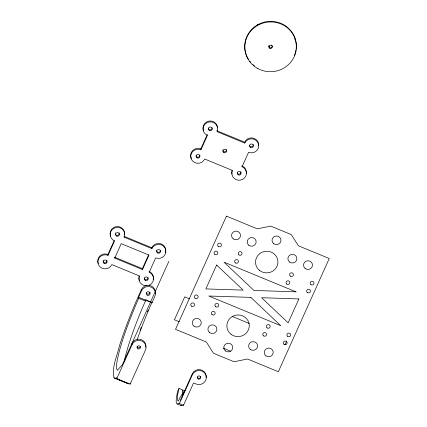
<?xml version="1.0" encoding="UTF-8"?>
<svg xmlns="http://www.w3.org/2000/svg" width="427" height="427" viewBox="0 0 427 427"><rect width="100%" height="100%" fill="white"/><g stroke="black" fill="none" stroke-linecap="round" stroke-linejoin="round"><path stroke-width="0.64" d="M140.157 330.178L141.278 327.173M147.422 311.859L148.18 310.023M155.279 293.344A7.291 7.029 -6.6 0 0 141.385 289.602L141.518 290.787L138.61 297.261L138.727 298.27L135.61 305.46A62.646 8.294 -67.6 0 0 116.672 368.773L117.308 370.348L122.303 364.855L168.873 261.287M138.61 297.261L145.297 300.005L145.41 301.024L142.292 308.219A62.646 8.294 -67.6 0 0 124.316 361.077M98.247 263.56A7.291 7.029 -6.6 0 1 107.946 254.46L114.169 240.62M147.085 285.759A7.291 7.029 -6.6 0 1 139.581 276.018L111.821 264.575A7.291 7.029 -6.6 0 1 102.224 268.289A7.291 7.029 -6.6 0 1 98.456 259.066A7.291 7.029 -6.6 0 1 108.047 255.346L114.543 240.908A7.291 7.029 -6.6 0 1 110.769 231.68A7.291 7.029 -6.6 0 1 120.361 227.959A7.291 7.029 -6.6 0 1 124.134 237.188L151.895 248.631A7.291 7.029 -6.6 0 1 161.491 244.917A7.291 7.029 -6.6 0 1 165.265 254.145A7.291 7.029 -6.6 0 1 155.668 257.86L149.178 272.303A7.291 7.029 -6.6 0 1 148.932 285.3M114.73 258.1L121.225 243.662L148.986 255.106L142.495 269.544L114.73 258.1L114.628 257.214L142.388 268.658L142.495 269.544M142.388 268.658L148.612 254.818M191.531 158.833A7.291 7.029 -6.6 0 1 200.823 148.906L207.314 134.462M200.925 149.792L207.421 135.354A7.291 7.029 -6.6 0 1 203.647 126.125A7.291 7.029 -6.6 0 1 213.238 122.405A7.291 7.029 -6.6 0 1 217.012 131.633L244.772 143.077A7.291 7.029 -6.6 0 1 254.369 139.362A7.291 7.029 -6.6 0 1 258.143 148.591A7.291 7.029 -6.6 0 1 248.546 152.306L242.056 166.749A7.291 7.029 -6.6 0 1 245.824 175.977A7.291 7.029 -6.6 0 1 236.232 179.692A7.291 7.029 -6.6 0 1 232.459 170.464L204.698 159.02A7.291 7.029 -6.6 0 1 195.102 162.74A7.291 7.029 -6.6 0 1 191.333 153.512A7.291 7.029 -6.6 0 1 200.925 149.792L200.823 148.906M141.385 289.602C133.037 307.936 125.527 326.671 119.432 345.875C117.094 356.198 111.554 367.151 114.02 377.826L128.511 383.836L114.02 377.826M132.066 344.626A7.291 7.029 -6.6 0 1 141.663 340.911A7.291 7.029 -6.6 0 1 145.431 350.14L130.15 384.124L116.784 378.61L132.066 344.626L131.932 343.447A7.291 7.029 -6.6 0 1 145.82 347.188M145.297 300.005L151.975 302.77L154.889 296.295A7.291 7.029 -6.6 0 0 151.115 287.067A7.291 7.029 -6.6 0 0 141.518 290.787M180.386 400.291L192.251 373.897A7.291 7.029 -6.6 0 1 206.145 377.639M192.358 374.789A7.291 7.029 -6.6 0 1 201.95 371.068A7.291 7.029 -6.6 0 1 205.723 380.297A7.291 7.029 -6.6 0 1 196.126 384.017L193.57 382.96L183.509 405.298L179.399 403.6L192.358 374.789L192.251 373.897M285.097 344.68L286.725 341.061M182.115 394.772A47.685 6.314 -67.6 0 1 183.13 390.145L179.014 388.447L177.883 390.529L177.301 393.027A50.722 6.715 -67.6 0 0 178.529 403.654L179.335 403.061L179.399 403.6M182.564 391.185L183.13 390.145M184.864 390.331L180.055 397.42L178.385 401.134A47.685 6.314 -67.6 0 1 179.014 388.447M115.141 378.327L116.683 377.719L116.784 378.61M216.911 130.747L244.671 142.191A7.291 7.029 -6.6 0 1 258.565 145.933M165.484 252.389A7.291 7.029 -6.6 0 0 160.947 243.86A7.291 7.029 -6.6 0 0 151.793 247.745L124.033 236.302L124.134 237.188M189.641 298.9L184.72 296.866L174.419 319.775L179.255 321.766M232.128 316.412L249.368 323.517M145.858 299.914L147.683 300.667M148.9 301.163L151.937 302.417L151.975 302.77M138.727 298.27L145.41 301.024M223.3 348.186L230.559 351.181M177.232 403.942L181.342 405.639M145.869 299.962L151.943 302.471M269.111 45.972L269.821 47.803M244.671 142.191L244.772 143.077M242.056 166.749L241.949 165.857A7.291 7.029 -6.6 0 1 246.251 173.319M183.45 404.753L183.509 405.298M151.793 247.745L151.895 248.631M130.048 383.232L130.15 384.124M107.946 254.46L108.047 255.346M294.779 38.905A2.13 2.055 -6.6 0 1 294.908 39.423M256.6 25.727A3.966 3.822 -6.6 0 1 259.264 24.2M248.642 59.593A25.807 24.878 -6.6 0 1 264.628 22.055A25.807 24.878 -6.6 0 1 296.199 48.438M296.034 49.729A25.807 24.878 -6.6 0 1 295.313 52.916M295.121 53.54A25.807 24.878 -6.6 0 1 294.433 55.387M254.455 65.843A25.807 24.878 -6.6 0 1 252.923 64.578M250.612 62.225A25.807 24.878 -6.6 0 1 249.779 61.2M272.004 45.502A1.681 1.623 -6.6 0 1 270.723 47.909A1.681 1.623 -6.6 0 1 268.914 45.865M271.577 45.022A1.681 1.623 -6.6 0 1 271.743 45.166M231.968 174.088A7.291 7.029 -6.6 0 1 232.032 170.448M203.444 130.619A7.291 7.029 -6.6 0 1 208.936 121.081A7.291 7.029 -6.6 0 1 217.514 128.063M253.206 144.486A1.905 1.841 -6.6 0 1 251.813 146.728A1.905 1.841 -6.6 0 1 249.507 145.404M240.892 171.873A1.905 1.841 -6.6 0 1 239.499 174.115A1.905 1.841 -6.6 0 1 237.188 172.791M199.804 155.156A1.905 1.841 -6.6 0 1 198.128 157.205A1.905 1.841 -6.6 0 1 196.014 155.599M212.123 127.769A1.905 1.841 -6.6 0 1 210.319 129.829A1.905 1.841 -6.6 0 1 208.323 127.972M226.305 149.514A1.793 1.729 -6.6 0 1 224.837 151.879A1.793 1.729 -6.6 0 1 222.857 149.92M153.373 278.874A7.291 7.029 -6.6 0 1 153.17 279.77M139.378 280.512A7.291 7.029 -6.6 0 1 139.154 275.997M149.071 271.412A7.291 7.029 -6.6 0 1 153.453 277.956M110.566 236.174A7.291 7.029 -6.6 0 1 116.528 226.561A7.291 7.029 -6.6 0 1 124.556 234.53M160.381 250.521A1.905 1.841 -6.6 0 1 158.444 252.341A1.905 1.841 -6.6 0 1 156.57 250.484M148.057 277.662A1.905 1.841 -6.6 0 1 146.253 279.722A1.905 1.841 -6.6 0 1 144.257 277.87M106.809 260.246A1.905 1.841 -6.6 0 1 105.25 262.76A1.905 1.841 -6.6 0 1 103.147 260.673M119.122 232.859A1.905 1.841 -6.6 0 1 117.927 235.293A1.905 1.841 -6.6 0 1 115.498 234.007M115.514 233.051A1.905 1.841 -6.6 0 1 115.6 232.827M140.275 346.425A1.681 1.623 -6.6 0 1 136.982 346.607M149.973 292.378A1.905 1.841 -6.6 0 1 146.215 292.815M137.184 339.63A67.808 8.978 -67.6 0 1 151.937 302.417M200.61 376.459A1.681 1.623 -6.6 0 1 199.126 378.263A1.681 1.623 -6.6 0 1 197.263 376.849M182.644 405.351A50.722 6.715 -67.6 0 1 180.883 405.314M226.433 216.126L175.524 329.334L206.369 342.048L213.516 353.262L234.081 361.738L247.5 359.006L278.345 371.72L329.254 258.511L298.409 245.797L291.262 234.588L270.697 226.113L257.278 228.845L226.433 216.126M216.633 265.018L205.889 288.919L243.171 290.125L216.633 265.018M298.889 298.927L288.145 322.828L261.607 297.726L298.889 298.927M295.991 291.828L253.942 290.472L224.015 262.162L295.991 291.828M250.836 297.379L208.787 296.018L280.763 325.689L250.836 297.379M257.294 68.267A25.807 24.878 -6.6 0 0 296.386 47.077A25.807 24.878 -6.6 0 0 258.1 25.156A25.807 24.878 -6.6 0 0 257.294 68.267M269.725 48.23A1.681 1.623 -6.6 0 0 272.277 46.847A1.681 1.623 -6.6 0 0 269.779 45.422A1.681 1.623 -6.6 0 0 269.725 48.23M223.62 152.412A1.793 1.729 -6.6 0 0 226.513 151.291A1.793 1.729 -6.6 0 0 224.079 149.445A1.793 1.729 -6.6 0 0 223.62 152.412M250.473 147.416A1.905 1.841 -6.6 0 0 253.366 145.853A1.905 1.841 -6.6 0 0 250.537 144.23A1.905 1.841 -6.6 0 0 250.473 147.416M238.159 174.803A1.905 1.841 -6.6 0 0 241.047 173.239A1.905 1.841 -6.6 0 0 238.218 171.617A1.905 1.841 -6.6 0 0 238.159 174.803M197.034 157.851A1.905 1.841 -6.6 0 0 199.921 156.282A1.905 1.841 -6.6 0 0 197.093 154.665A1.905 1.841 -6.6 0 0 197.034 157.851M209.347 130.465A1.905 1.841 -6.6 0 0 212.235 128.895A1.905 1.841 -6.6 0 0 209.406 127.278A1.905 1.841 -6.6 0 0 209.347 130.465M145.281 280.358A1.905 1.841 -6.6 0 0 148.169 278.794A1.905 1.841 -6.6 0 0 145.34 277.171A1.905 1.841 -6.6 0 0 145.281 280.358M157.595 252.971A1.905 1.841 -6.6 0 0 160.488 251.407A1.905 1.841 -6.6 0 0 157.659 249.784A1.905 1.841 -6.6 0 0 157.595 252.971M104.156 263.406A1.905 1.841 -6.6 0 0 107.044 261.836A1.905 1.841 -6.6 0 0 104.215 260.219A1.905 1.841 -6.6 0 0 104.156 263.406M116.47 236.019A1.905 1.841 -6.6 0 0 119.357 234.45A1.905 1.841 -6.6 0 0 116.528 232.832A1.905 1.841 -6.6 0 0 116.47 236.019M137.884 348.784A1.681 1.623 -6.6 0 0 140.43 347.402A1.681 1.623 -6.6 0 0 137.937 345.971A1.681 1.623 -6.6 0 0 137.884 348.784M147.219 295.126A1.905 1.841 -6.6 0 0 150.112 293.557A1.905 1.841 -6.6 0 0 147.283 291.94A1.905 1.841 -6.6 0 0 147.219 295.126M198.171 378.941A1.681 1.623 -6.6 0 0 200.722 377.559A1.681 1.623 -6.6 0 0 198.224 376.128A1.681 1.623 -6.6 0 0 198.171 378.941M195.08 298.206A1.905 1.841 -6.6 0 0 198.155 297.016A1.905 1.841 -6.6 0 0 195.571 295.052A1.905 1.841 -6.6 0 0 195.08 298.206M214.786 254.391A1.905 1.841 -6.6 0 0 217.855 253.2A1.905 1.841 -6.6 0 0 215.272 251.236A1.905 1.841 -6.6 0 0 214.786 254.391M287.617 336.353A1.905 1.841 -6.6 0 0 290.691 335.163A1.905 1.841 -6.6 0 0 288.108 333.199A1.905 1.841 -6.6 0 0 287.617 336.353M307.323 292.538A1.905 1.841 -6.6 0 0 310.397 291.347A1.905 1.841 -6.6 0 0 307.814 289.383A1.905 1.841 -6.6 0 0 307.323 292.538M191.499 306.175A1.905 1.841 -6.6 0 0 194.568 304.985A1.905 1.841 -6.6 0 0 191.99 303.021A1.905 1.841 -6.6 0 0 191.499 306.175M218.368 246.422A1.905 1.841 -6.6 0 0 221.442 245.231A1.905 1.841 -6.6 0 0 218.859 243.267A1.905 1.841 -6.6 0 0 218.368 246.422M284.035 344.322A1.905 1.841 -6.6 0 0 287.109 343.132A1.905 1.841 -6.6 0 0 284.526 341.168A1.905 1.841 -6.6 0 0 284.035 344.322M310.904 284.574A1.905 1.841 -6.6 0 0 313.978 283.379A1.905 1.841 -6.6 0 0 311.395 281.414A1.905 1.841 -6.6 0 0 310.904 284.574M193.975 326.153A4.489 4.329 -6.6 0 0 201.208 323.351A4.489 4.329 -6.6 0 0 195.128 318.729A4.489 4.329 -6.6 0 0 193.975 326.153M265.952 355.824A4.489 4.329 -6.6 0 0 273.179 353.022A4.489 4.329 -6.6 0 0 267.105 348.4A4.489 4.329 -6.6 0 0 265.952 355.824M225.483 350.951A4.489 4.329 -6.6 0 0 232.715 348.149A4.489 4.329 -6.6 0 0 226.636 343.527A4.489 4.329 -6.6 0 0 225.483 350.951M209.604 332.601A4.489 4.329 -6.6 0 0 216.836 329.799A4.489 4.329 -6.6 0 0 210.757 325.177A4.489 4.329 -6.6 0 0 209.604 332.601M250.318 349.382A4.489 4.329 -6.6 0 0 257.55 346.58A4.489 4.329 -6.6 0 0 251.471 341.958A4.489 4.329 -6.6 0 0 250.318 349.382M233.238 238.842A4.489 4.329 -6.6 0 0 240.47 236.04A4.489 4.329 -6.6 0 0 234.391 231.418A4.489 4.329 -6.6 0 0 233.238 238.842M305.214 268.508A4.489 4.329 -6.6 0 0 312.447 265.706A4.489 4.329 -6.6 0 0 306.367 261.084A4.489 4.329 -6.6 0 0 305.214 268.508M273.707 243.716A4.489 4.329 -6.6 0 0 280.939 240.913A4.489 4.329 -6.6 0 0 274.86 236.291A4.489 4.329 -6.6 0 0 273.707 243.716M248.872 245.285A4.489 4.329 -6.6 0 0 256.099 242.483A4.489 4.329 -6.6 0 0 250.025 237.86A4.489 4.329 -6.6 0 0 248.872 245.285M289.586 262.066A4.489 4.329 -6.6 0 0 296.818 259.264A4.489 4.329 -6.6 0 0 290.739 254.641A4.489 4.329 -6.6 0 0 289.586 262.066M212.059 314.651A1.905 1.841 -6.6 0 0 215.133 313.461A1.905 1.841 -6.6 0 0 212.55 311.496A1.905 1.841 -6.6 0 0 212.059 314.651M235.346 262.867A1.905 1.841 -6.6 0 0 238.421 261.676A1.905 1.841 -6.6 0 0 235.837 259.712A1.905 1.841 -6.6 0 0 235.346 262.867M238.933 254.903A1.905 1.841 -6.6 0 0 242.002 253.713A1.905 1.841 -6.6 0 0 239.419 251.749A1.905 1.841 -6.6 0 0 238.933 254.903M263.47 335.846A1.905 1.841 -6.6 0 0 266.544 334.656A1.905 1.841 -6.6 0 0 263.961 332.686A1.905 1.841 -6.6 0 0 263.47 335.846M267.056 327.877A1.905 1.841 -6.6 0 0 270.126 326.687A1.905 1.841 -6.6 0 0 267.542 324.723A1.905 1.841 -6.6 0 0 267.056 327.877M286.757 284.062A1.905 1.841 -6.6 0 0 289.832 282.871A1.905 1.841 -6.6 0 0 287.248 280.907A1.905 1.841 -6.6 0 0 286.757 284.062M290.344 276.093A1.905 1.841 -6.6 0 0 293.413 274.903A1.905 1.841 -6.6 0 0 290.83 272.938A1.905 1.841 -6.6 0 0 290.344 276.093M215.646 306.682A1.905 1.841 -6.6 0 0 218.715 305.492A1.905 1.841 -6.6 0 0 216.137 303.528A1.905 1.841 -6.6 0 0 215.646 306.682M259.733 270.579A11.219 10.819 -6.6 0 0 277.812 263.576A11.219 10.819 -6.6 0 0 262.616 252.021A11.219 10.819 -6.6 0 0 259.733 270.579M231.071 334.314A11.219 10.819 -6.6 0 0 249.149 327.306A11.219 10.819 -6.6 0 0 233.953 315.75A11.219 10.819 -6.6 0 0 231.071 334.314"/></g></svg>
